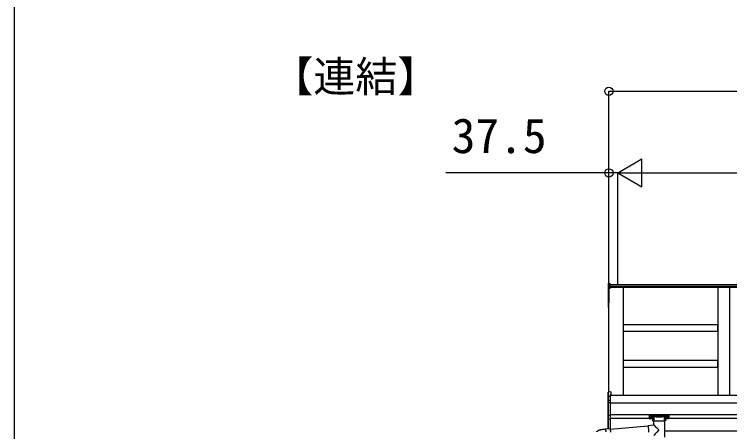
# Model space of a CAD drawing. Units: millimetres, scale not verified. Extents: x -10500 to 10500, y -15600 to 15524.
# Drawn here: x -10500 to -7433, y 6732 to 8523 of the extents above; entities that cross this region are included whole.
import ezdxf
from ezdxf.enums import TextEntityAlignment as Align

# ---------------------------------------------------------------- set-up
doc = ezdxf.new("R2010")
doc.units = ezdxf.units.MM
doc.header["$LTSCALE"] = 80
for name, color, linetype in [('0-2_USER1', 3, 'Continuous'), ('0-5_YKK_A1', 4, 'Continuous'), ('0-6_YKK_D', 6, 'Continuous'), ('0-7_YKK_ZWAK', 7, 'Continuous')]:
    doc.layers.add(name, color=color, linetype=linetype)
doc.styles.add('ＭＳ ゴシック', font='')
doc.styles.get('ＭＳ ゴシック').set_extended_font_data('MS Gothic')

msp = doc.modelspace()

# ---------------------------------------------------------------- linework, layer by layer
at = {"layer": '0-5_YKK_A1'}
for p, q in [((-7953, 7366.74), (-7953, 7358.84)), ((-7952.06, 7367.76), (-7945, 7368.19)), ((-7952.06, 7359.75), (-7952.06, 7367.76)), ((-7945, 7360.14), (-7945, 7368.19)), ((-4261.5, 7362.73), (-7945, 7362.73)), ((-7953, 7358.84), (-7953, 7353.04)), ((-7953, 7353.04), (-7953, 7347.28)), ((-7953, 7347.28), (-7953, 7284.96)), ((-7952.06, 7359.75), (-7945, 7360.14)), ((-7952.06, 7353.95), (-7952.06, 7359.75)), ((-7952.06, 7353.95), (-7945, 7354.35)), ((-7952.06, 7348.27), (-7952.06, 7353.95)), ((-7945, 7348.62), (-7952.06, 7348.27)), ((-7952.06, 7284.78), (-7952.06, 7347.11)), ((-7945, 7346.47), (-7950.5, 7346.2)), ((-7950.5, 6902.49), (-7950.5, 7346.21)), ((-7950.5, 7346.2), (-7950.5, 7295.23)), ((-7950.5, 7346.2), (-7950.5, 7285.66)), ((-7945, 7354.35), (-7945, 7360.14)), ((-4261.5, 7355.79), (-7945, 7355.79)), ((-7945, 7348.62), (-7945, 7354.35)), ((-4261.5, 7350.55), (-7945, 7350.55)), ((-7945, 7346.47), (-7945, 7347.46)), ((-7888, 6887.83), (-7888, 7350.55)), ((-7483, 7350.55), (-7483, 6887.83)), ((-7433, 7350.55), (-7433, 6887.83)), ((-7953, 7284.96), (-7953, 7265.13)), ((-7950.5, 7283.85), (-7952.07, 7283.96)), ((-7950.5, 7284.67), (-7952.06, 7284.78)), ((-7952.06, 7265.13), (-7952.06, 7283.96)), ((-7953, 7265.13), (-7952.06, 7265.13)), ((-7950.5, 7264.02), (-7952.07, 7264.13)), ((-7950.5, 7265.02), (-7952.06, 7265.13)), ((-7942, 6903.09), (-7953.57, 6902.27)), ((-7953.56, 6902.26), (-7953.57, 6902.27)), ((-7942, 6903.08), (-7953.56, 6902.26)), ((-7953.56, 6902.26), (-7953.56, 6884.52)), ((-7942, 6903.09), (-7942, 6903.08)), ((-7954.5, 6883.45), (-7954.5, 6901.27)), ((-7954.03, 6883.45), (-7954.5, 6883.45)), ((-7954.5, 6864.63), (-7954.5, 6883.45)), ((-7945.5, 6883.95), (-7954.03, 6883.51)), ((-7954.03, 6883.45), (-7954.03, 6865.43)), ((-7945.5, 6890.97), (-7945.5, 6884.93)), ((-4235.5, 6887.83), (-7945.5, 6887.83)), ((-7945.5, 6883.95), (-7945.5, 6867.41)), ((-7954.5, 6856.51), (-7954.5, 6864.63)), ((-7953.56, 6865.54), (-7953.56, 6857.49)), ((-7945.5, 6856.92), (-7953.56, 6856.51)), ((-7953.56, 6856.51), (-7953.56, 6803.63)), ((-7945.5, 6866.43), (-7952.56, 6866.07)), ((-7952.56, 6866.07), (-7952.56, 6865.86)), ((-7945.5, 6866.43), (-7945.5, 6857.9)), ((-7945.5, 6856.92), (-7945.5, 6803.27)), ((-4258, 6854.5), (-7945.5, 6854.5)), ((-7954.5, 6803.63), (-7953.56, 6803.63)), ((-7954.5, 6789.11), (-7954.5, 6803.63)), ((-7954.5, 6744.86), (-7954.5, 6789.11)), ((-7954.4, 6788.7), (-7954.42, 6788.75)), ((-7954.03, 6788.35), (-7954.03, 6744.9)), ((-7953.97, 6788.27), (-7953.5, 6788.27)), ((-7953.56, 6803.63), (-7945.5, 6803.27)), ((-7945.5, 6802.32), (-7953.56, 6802.68)), ((-7953.56, 6802.68), (-7953.56, 6788.28)), ((-7952.56, 6787.77), (-7952.56, 6787.31)), ((-7952.56, 6787.31), (-7945.5, 6787)), ((-7945.5, 6786.04), (-7952.56, 6786.36)), ((-4258, 6804.5), (-7945.5, 6804.5)), ((-7945.5, 6803.27), (-7945.5, 6802.32)), ((-7945.5, 6802.32), (-7945.5, 6787)), ((-7778, 6789.5), (-7945.5, 6789.5)), ((-7945.5, 6787), (-7945.5, 6786.04)), ((-7945.5, 6786.04), (-7945.5, 6745.65)), ((-7778, 6801.19), (-7778, 6800.14)), ((-7778, 6800.14), (-7778, 6788.16)), ((-7777, 6801.5), (-7694, 6801.5)), ((-7777, 6799.77), (-7777, 6801.5)), ((-7756.82, 6799.77), (-7777, 6799.77)), ((-7777, 6787.21), (-7777, 6799.3)), ((-7762.5, 6787.21), (-7777, 6787.21)), ((-7777, 6787.21), (-7777, 6787.16)), ((-7762.5, 6787.16), (-7777, 6787.16)), ((-7776.4, 6793.29), (-7776.4, 6792.81)), ((-7773, 6790.65), (-7773, 6790.36)), ((-7771, 6791.55), (-7771, 6791.01)), ((-7771, 6791.55), (-7770, 6791.55)), ((-7771, 6790.11), (-7771, 6790.06)), ((-7770, 6791.55), (-7770, 6791.01)), ((-7770, 6790.11), (-7770, 6790.06)), ((-7768, 6790.65), (-7768, 6790.36)), ((-7764.6, 6793.29), (-7764.6, 6792.81)), ((-7762.5, 6779.99), (-7762.5, 6792.58)), ((-7756.85, 6776.8), (-7756.85, 6797.31)), ((-7756.82, 6799.77), (-7756.82, 6799.3)), ((-7715.14, 6799.81), (-7755.86, 6799.81)), ((-7755.67, 6799.32), (-7715.33, 6799.32)), ((-7714.18, 6799.77), (-7714.18, 6799.3)), ((-7694, 6799.77), (-7714.18, 6799.77)), ((-7714.18, 6799.3), (-7694, 6799.3)), ((-7714.15, 6797.31), (-7714.15, 6776.8)), ((-7708.5, 6792.58), (-7708.5, 6779.99)), ((-7694, 6787.21), (-7708.5, 6787.21)), ((-7694, 6787.16), (-7708.5, 6787.16)), ((-7706.4, 6793.29), (-7706.4, 6792.81)), ((-7703, 6790.65), (-7703, 6790.36)), ((-7701, 6791.55), (-7701, 6791.01)), ((-7700, 6791.55), (-7701, 6791.55)), ((-7701, 6790.11), (-7701, 6790.06)), ((-7700, 6791.55), (-7700, 6791.01)), ((-7700, 6790.11), (-7700, 6790.06)), ((-7698, 6790.65), (-7698, 6790.36)), ((-7694.6, 6793.29), (-7694.6, 6792.81)), ((-7694, 6801.5), (-7694, 6799.77)), ((-7694, 6799.77), (-7694, 6799.3)), ((-7694, 6799.3), (-7694, 6787.21)), ((-7694, 6787.21), (-7694, 6787.16)), ((-7693, 6800.14), (-7693, 6801.19)), ((-7693, 6788.16), (-7693, 6800.14)), ((-4493, 6789.5), (-7693, 6789.5)), ((-7944.84, 6743.7), (-7782.32, 6757.92)), ((-7782.32, 6759.39), (-7758.4, 6761.48)), ((-7758.4, 6761.48), (-7758.4, 6776.8)), ((-7735.86, 6776.8), (-7758.4, 6776.8)), ((-7712.6, 6776.8), (-7735.86, 6776.8)), ((-7712.6, 6776.8), (-7712.6, 6708.8)), ((-7964.87, 6743.95), (-7944.95, 6745.69)), ((-4235.5, 6734.5), (-7712.6, 6734.5)), ((-4311, 6734.5), (-7712.6, 6734.5))]:
    msp.add_line(p, q, dxfattribs=at)
for points in [[(-7952.06, 7347.11), (-7945, 7347.46), (-7945, 7348.62)], [(-7483.5, 7162.17), (-7483.5, 7190.9), (-7887.5, 7190.9)], [(-7483.5, 7162.17), (-7887.5, 7162.17), (-7887.5, 7190.9)], [(-7483.5, 7008.31), (-7483.5, 7037.05), (-7887.5, 7037.05)], [(-7483.5, 7008.31), (-7887.5, 7008.31), (-7887.5, 7037.05)], [(-7942, 6903.08), (-7942, 6891.18), (-7945.5, 6890.97)], [(-7953.56, 6884.52), (-7945.5, 6884.93), (-7945.5, 6883.95)], [(-7942, 6891.18), (-7942, 6889.7), (-7945.5, 6889.49)], [(-7954.5, 6803.63), (-7954.5, 6856.51), (-7953.56, 6856.51)], [(-7953.56, 6857.49), (-7945.5, 6857.9), (-7945.5, 6856.92)], [(-7952.56, 6867.05), (-7945.5, 6867.41), (-7945.5, 6866.43)], [(-7777, 6799.77), (-7777, 6799.3), (-7756.82, 6799.3)], [(-7756.85, 6777.06), (-7758, 6777.27), (-7759.01, 6777.5), (-7759.91, 6777.75), (-7760.68, 6778.03), (-7761.33, 6778.34), (-7761.87, 6778.72), (-7762.1, 6778.95), (-7762.31, 6779.24), (-7762.45, 6779.58), (-7762.46, 6779.97)], [(-7757.21, 6797.01), (-7757.11, 6796.99), (-7757.02, 6796.95), (-7756.93, 6796.9), (-7756.85, 6796.83)], [(-7756.29, 6799.14), (-7756.25, 6799.25), (-7756.19, 6799.37), (-7756.12, 6799.48), (-7756.32, 6799.64), (-7756.56, 6799.74), (-7756.82, 6799.77)], [(-7756.82, 6799.3), (-7756.69, 6799.29), (-7756.56, 6799.24), (-7756.46, 6799.16), (-7756.39, 6799.05), (-7756.35, 6798.92), (-7756.35, 6798.79)], [(-7756.35, 6798.79), (-7756.32, 6798.96), (-7756.29, 6799.14)], [(-7756.29, 6799.14), (-7756.23, 6798.94), (-7756.15, 6798.83)], [(-7755.67, 6799.32), (-7755.74, 6799.38), (-7755.81, 6799.49), (-7755.84, 6799.64), (-7755.86, 6799.81), (-7755.95, 6799.71), (-7756.04, 6799.59), (-7756.12, 6799.48)], [(-7715.14, 6799.81), (-7715.15, 6799.64), (-7715.19, 6799.49), (-7715.26, 6799.38), (-7715.33, 6799.32)], [(-7714.88, 6799.48), (-7714.96, 6799.59), (-7715.04, 6799.71), (-7715.14, 6799.81)], [(-7714.18, 6799.77), (-7714.44, 6799.74), (-7714.68, 6799.64), (-7714.88, 6799.48)], [(-7714.88, 6799.48), (-7714.8, 6799.37), (-7714.75, 6799.25), (-7714.71, 6799.14)], [(-7714.85, 6798.83), (-7714.77, 6798.94), (-7714.71, 6799.14)], [(-7714.71, 6799.14), (-7714.68, 6798.96), (-7714.65, 6798.79)], [(-7714.65, 6798.79), (-7714.65, 6798.92), (-7714.61, 6799.05), (-7714.54, 6799.16), (-7714.44, 6799.24), (-7714.31, 6799.29), (-7714.18, 6799.3)], [(-7714.15, 6796.83), (-7714.07, 6796.9), (-7713.98, 6796.95), (-7713.89, 6796.99), (-7713.79, 6797.01)], [(-7708.53, 6779.97), (-7708.57, 6779.58), (-7708.69, 6779.24), (-7708.9, 6778.95), (-7709.13, 6778.72), (-7709.67, 6778.34), (-7710.32, 6778.02), (-7711.09, 6777.75), (-7711.98, 6777.5), (-7713.01, 6777.27), (-7714.15, 6777.06)], [(-7782.32, 6759.39), (-7782.35, 6759.21), (-7782.35, 6758.67), (-7782.31, 6757.78), (-7782.24, 6756.56), (-7782.15, 6755.03), (-7782.02, 6753.2), (-7781.87, 6751.12), (-7781.69, 6748.8), (-7781.5, 6746.29), (-7781.28, 6743.62), (-7781.05, 6740.85), (-7780.81, 6738.01), (-7780.56, 6735.14), (-7780.3, 6732.3), (-7780.05, 6729.52)], [(-8002.78, 6732.2), (-8002.29, 6732.77), (-8001.78, 6733.32), (-8001.26, 6733.86), (-8000.71, 6734.37), (-8000.16, 6734.86), (-7999.59, 6735.34), (-7999.01, 6735.79), (-7998.42, 6736.23), (-7997.82, 6736.64), (-7997.21, 6737.03), (-7996.6, 6737.4), (-7995.99, 6737.75), (-7995.38, 6738.08), (-7994.77, 6738.38), (-7994.17, 6738.66), (-7993.57, 6738.92), (-7992.99, 6739.16), (-7992.42, 6739.38), (-7991.86, 6739.58), (-7991.31, 6739.77), (-7990.25, 6740.11), (-7989.21, 6740.4), (-7988.19, 6740.66), (-7987.17, 6740.9), (-7986.13, 6741.12), (-7985.07, 6741.34), (-7983.97, 6741.55), (-7982.83, 6741.75), (-7981.66, 6741.94), (-7980.44, 6742.13), (-7979.18, 6742.32), (-7977.88, 6742.51), (-7976.54, 6742.69), (-7975.17, 6742.86), (-7973.77, 6743.04), (-7972.33, 6743.2), (-7970.87, 6743.37), (-7969.39, 6743.52)], [(-7969.39, 6743.52), (-7967.89, 6743.67), (-7964.87, 6743.95)], [(-7964.87, 6743.95), (-7964.9, 6743.82), (-7964.9, 6743.33), (-7964.87, 6742.49), (-7964.81, 6741.31), (-7964.71, 6739.81), (-7964.59, 6738.01), (-7964.44, 6735.95), (-7964.27, 6733.65), (-7964.07, 6731.15)], [(-7944.63, 6743.71), (-7944.66, 6743.94), (-7944.78, 6744.87), (-7944.88, 6745.46), (-7944.94, 6745.69), (-7944.98, 6745.56), (-7944.98, 6745.07), (-7944.95, 6744.23), (-7944.88, 6743.05), (-7944.79, 6741.55), (-7944.67, 6739.76), (-7944.52, 6737.69), (-7944.35, 6735.39), (-7944.15, 6732.9), (-7943.94, 6730.24)], [(-7944.71, 6743.71), (-7944.76, 6743.97), (-7944.81, 6744.1), (-7944.84, 6743.88), (-7944.83, 6743.31), (-7944.79, 6742.41), (-7944.72, 6741.19), (-7944.62, 6739.66), (-7944.5, 6737.86), (-7944.35, 6735.81), (-7944.17, 6733.54), (-7943.98, 6731.1)]]:
    msp.add_lwpolyline(points, dxfattribs=at)
for centre, radius, start, end in [((-7952.01, 7347.28), 0.991, 93.03043, 179.5937), ((-7952.28, 7348.57), 1.47, 240.61286, 278.46975), ((-7946.07, 7347.69), 6.01, 174.48477, 185.51523), ((-7952, 7284.96), 1, 180, 265.94713), ((-7952.28, 7286.24), 1.47, 240.61286, 278.46975), ((-7948.68, 7284.33), 3.41, 172.38758, 186.27376), ((-7952, 7265.13), 1, 180, 265.83104), ((-7948.43, 7264.59), 3.67, 171.51268, 187.14892), ((-7953.5, 6901.27), 1, 94.05287, 180), ((-7953.51, 6901.27), 0.991, 93.02992, 179.59416), ((-7952.17, 6900.54), 17.14, 262.20943, 263.77969), ((-7953.51, 6856.5), 0.991, 93.03027, 179.59381), ((-7953.57, 6864.6), 0.948, 89.63014, 152.64205), ((-7952.4, 6865.53), 1.53, 95.96123, 182.1594), ((-7953.89, 6868.42), 2.88, 273.86486, 286.9396), ((-7947.7, 6857), 5.88, 175.20701, 184.79299), ((-7952.56, 6865.12), 0.943, 90.07099, 150.13102), ((-7952.5, 6864.85), 1.01, 93.41418, 123.73615), ((-7958.42, 6866.56), 5.88, 355.20701, 4.79299), ((-7953.53, 6803.66), 0.974, 181.28024, 267.93274), ((-7953.61, 6789.2), 0.924, 209.36494, 273.24803), ((-7953.73, 6789), 0.735, 204.16348, 268.23375), ((-7952.35, 6787.99), 1.65, 170.31825, 262.53089), ((-7953.73, 6787.3), 0.959, 58.80098, 91.8895), ((-7953.69, 6788.69), 0.432, 261.51679, 287.449), ((-7946.3, 6803.16), 7.27, 176.24692, 183.75308), ((-7952.57, 6788.25), 0.934, 178.5754, 270.35222), ((-7952.51, 6788.78), 1.02, 222.991, 266.96348), ((-7959.82, 6786.84), 7.27, 356.24691, 3.75309), ((-7777, 6788.16), 1, 180, 270), ((-7777.02, 6788.18), 0.978, 181.38922, 271.32491), ((-7755.63, 6798.8), 0.52, 93.86159, 176.66528), ((-7715.37, 6798.8), 0.52, 3.33472, 86.13841), ((-7694, 6788.16), 1, 270, 0), ((-7693.98, 6788.18), 0.978, 268.67509, 358.61078)]:
    msp.add_arc(centre, radius, start, end, dxfattribs=at)
for centre, major_axis, ratio, start_param, end_param in [((-7952, 7366.74), (0, 1.02), 0.984808, 0.0610865, 1.5707963), ((-7952, 7358.84), (-1, 0), 0.91288, 4.7734755, 6.2831853), ((-7952, 7353.04), (-1, 0), 0.91288, 4.7734755, 6.2831853), ((-7953.5, 6883.45), (-0.7, 0.718), 0.994621, 0.6783396, 0.7949142), ((-7953.5, 6883.53), (0.763, 0.703), 0.920019, 0.9285279, 2.3216632), ((-7953.5, 6883.53), (0.06, 1), 0.523026, 0.2339525, 1.6270878), ((-7953.53, 6883.45), (-0.151, 0.485), 0.981495, 1.1464882, 1.2630627), ((-7953.5, 6864.55), (0.8, -0.652), 0.919538, 3.355563, 3.7843099), ((-7954.06, 6865.76), (1.5, 0.1), 0.175628, 5.0409702, 6.2719296), ((-7953.5, 6789.25), (0.847, 0.62), 0.858441, 2.5802921, 2.987304), ((-7954.06, 6787.86), (1.5, -0.11), 0.313866, 0.0223355, 1.2532949), ((-7777, 6801.19), (-1, 0), 0.315299, 4.712389, 6.2831853), ((-7777, 6800.14), (-1, 0), 0.366615, 0, 1.5707963), ((-7777, 6800.14), (-1, 0), 0.843474, 0, 1.5707963), ((-7770.5, 6793.29), (-5.9, 0), 0.300706, 3.1415927, 6.2831853), ((-7770.5, 6792.81), (-5.9, 0), 0.300706, 3.1415927, 6.2831853), ((-7770.5, 6792.81), (-5.9, 0), 0.46726, 6.2831853, 9.424778), ((-7772, 6792.81), (-4.4, 0), 0.502493, 1.3415201, 1.5707963), ((-7772, 6792.81), (-4.4, 0), 0.570835, 1.3415201, 1.5707963), ((-7772, 6791.01), (1, 0), 0.417642, 4.712389, 6.2831853), ((-7772, 6790.11), (1, 0), 0.18377, 6.2831853, 7.8539816), ((-7769, 6791.01), (-1, 0), 0.417642, 0, 1.5707963), ((-7769, 6790.11), (-1, 0), 0.18377, 4.712389, 6.2831853), ((-7769, 6790.11), (-1, 0), 0.18377, 4.712389, 6.2831853), ((-7769, 6792.81), (4.4, 0), 0.502493, 4.712389, 4.9416652), ((-7769, 6792.81), (4.4, 0), 0.570835, 4.712389, 4.9416652), ((-7746.5, 6793.05), (-16.5, 0), 0.315299, 5.4189524, 6.5299942), ((-7746.5, 6792.58), (-16, 0), 0.325152, 6.2438215, 6.2831853), ((-7746.5, 6779.99), (-16, 0), 0.165307, 0.0023438, 0.8673169), ((-7746.5, 6792.58), (-16, 0), 0.325152, 5.4158684, 6.2438215), ((-7735.5, 6797.78), (-21.85, 0), 0.315299, 6.0616661, 6.3955563), ((-7735.5, 6797.31), (-21.35, 0), 0.322683, 6.0656462, 6.4080693), ((-7735.5, 6800), (-21.35, 0), 0.216503, 0.2562018, 2.8853908), ((-7735.5, 6800.49), (-20.85, 0), 0.221695, 0.2562018, 2.8853908), ((-7735.5, 6797.31), (-21.35, 0), 0.322683, 3.1415927, 3.3591317), ((-7735.5, 6797.78), (-21.85, 0), 0.315299, 3.0292217, 3.3631118), ((-7724.5, 6792.58), (-16, 0), 0.325152, 3.1478953, 4.0089095), ((-7724.5, 6779.99), (-16, 0), 0.165307, 2.2742758, 3.1394955), ((-7724.5, 6793.05), (-16.5, 0), 0.315299, 2.8955507, 4.0058255), ((-7700.5, 6793.29), (5.9, 0), 0.300706, 0, 3.1415927), ((-7700.5, 6792.81), (5.9, 0), 0.300706, 0, 3.1415927), ((-7700.5, 6792.81), (5.9, 0), 0.46726, 3.1415927, 6.2831853), ((-7702, 6792.81), (-4.4, 0), 0.502493, 1.3415201, 1.5707963), ((-7702, 6792.81), (-4.4, 0), 0.570835, 1.3415201, 1.5707963), ((-7702, 6791.01), (1, 0), 0.417642, 4.712389, 6.2831853), ((-7702, 6790.11), (1, 0), 0.18377, 6.2831853, 7.8539816), ((-7702, 6790.11), (1, 0), 0.18377, 6.2831853, 7.8539816), ((-7699, 6791.01), (-1, 0), 0.417642, 0, 1.5707963), ((-7699, 6790.11), (-1, 0), 0.18377, 4.712389, 6.2831853), ((-7699, 6792.81), (4.4, 0), 0.502493, 4.712389, 4.9416652), ((-7699, 6792.81), (4.4, 0), 0.570835, 4.712389, 4.9416652), ((-7694, 6801.19), (-1, 0), 0.315299, 3.1415927, 4.712389), ((-7694, 6800.14), (-1, 0), 0.843474, 1.5707963, 3.1415927), ((-7694, 6800.14), (-1, 0), 0.366615, 1.5707963, 3.1415927), ((-7735.5, 6740.5), (-22.9, 20.98), 0.007787, 0.007135, 1.5622988), ((-7735.5, 6740.5), (22.9, 24.99), 0.007787, 1.5779313, 3.1330951)]:
    msp.add_ellipse(centre, major_axis=major_axis, ratio=ratio, start_param=start_param, end_param=end_param, dxfattribs=at)
at = {"layer": '0-6_YKK_D'}
for p, q in [((-7950.5, 7365.73), (-7950.5, 8193.73)), ((-7950.5, 8192.73), (-4235.5, 8192.73)), ((-7913, 7842.73), (-7809.08, 7902.73)), ((-7809.08, 7782.73), (-7809.08, 7902.73)), ((-7950.5, 7842.73), (-8649.73, 7842.73)), ((-7950.5, 7365.73), (-7950.5, 7843.73)), ((-7913, 7842.73), (-7950.5, 7842.73)), ((-7913, 7365.73), (-7913, 7843.73)), ((-7913, 7365.73), (-7913, 7843.73)), ((-7913, 7842.73), (-7841, 7842.73)), ((-7913, 7842.73), (-7809.08, 7782.73)), ((-7913, 7842.73), (-7705.15, 7842.73)), ((-7793, 7842.73), (-4393, 7842.73))]:
    msp.add_line(p, q, dxfattribs=at)
for centre in [(-7950.5, 8192.73), (-7950.5, 7842.73)]:
    msp.add_circle(centre, 18, dxfattribs=at)
at = {"layer": '0-7_YKK_ZWAK'}
msp.add_line((-10500, 14999.5), (-10500, -15600.5), dxfattribs=at)

# ---------------------------------------------------------------- texts
at = {"layer": '0-2_USER1', "style": 'ＭＳ ゴシック'}
msp.add_text('【連結】', height=132, dxfattribs=at).set_placement((-9397.68, 8150.77), align=Align.BOTTOM_LEFT)
at = {"layer": '0-6_YKK_D', "style": 'ＭＳ ゴシック'}
msp.add_text('37.5', height=149.6, dxfattribs=at).set_placement((-8624.8, 7882.73), align=Align.BOTTOM_LEFT)

doc.saveas('drawing.dxf')
